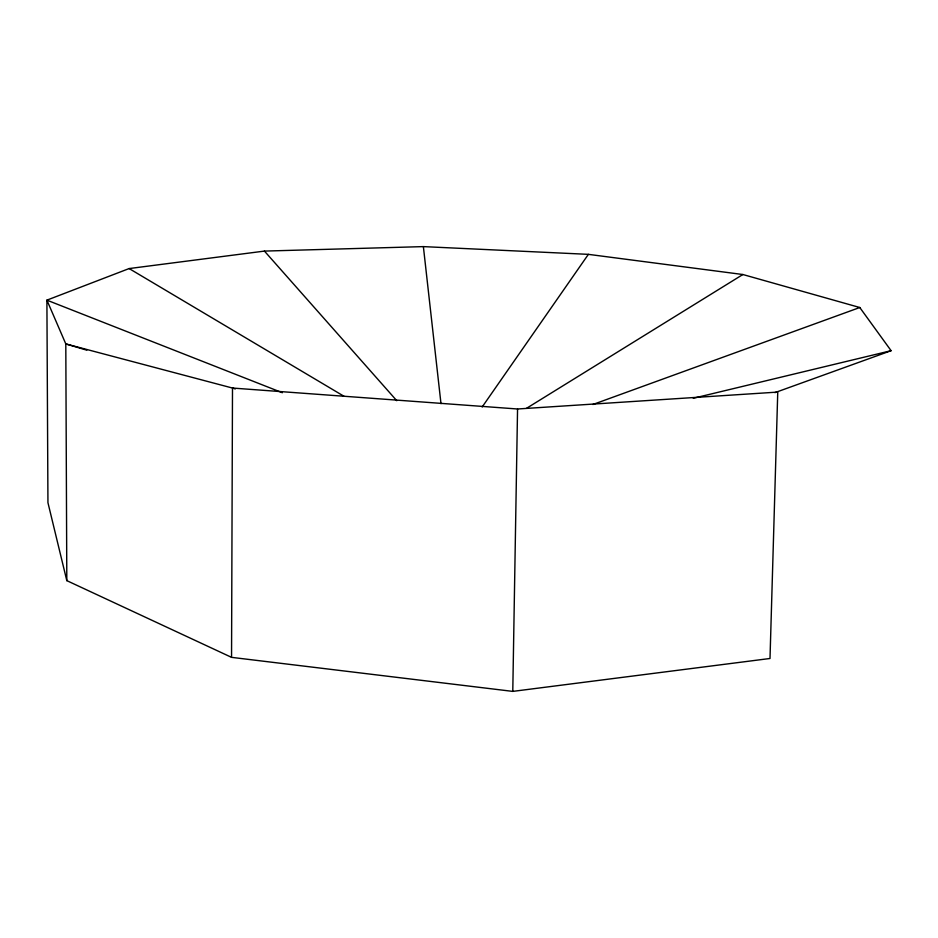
<?xml version="1.0" encoding="UTF-8"?>
<svg xmlns="http://www.w3.org/2000/svg" width="938" height="938" viewBox="0 0 938 938"><rect width="100%" height="100%" fill="white"/><g stroke="black" fill="none" stroke-linecap="round" stroke-linejoin="round"><path stroke-width="1.41" d="M235.286 388.953L232.495 388.051L517.553 408.991L777.754 392.084L770.004 658.488L512.781 691.388L231.545 657.35L232.495 388.051L65.801 343.918L46.9 300.148L129.139 268.561L264.446 251.091L423.378 246.612L588.384 254.35L742.873 274.517L859.783 307.512L891.1 350.695L774.894 392.647M512.781 691.388L517.553 408.991M482.155 407.01L588.384 254.35M526.581 408.288L742.873 274.517M592.863 404.501L859.783 307.512M693.264 398.275L891.1 350.695M86.824 350.179L65.801 343.918L66.809 580.634L231.545 657.35M282.35 392.729L46.9 300.148L47.944 502.686L66.809 580.634M129.139 268.561L343.988 396.258M264.446 251.091L396.786 400.702M423.378 246.612L440.989 403.68"/></g></svg>
